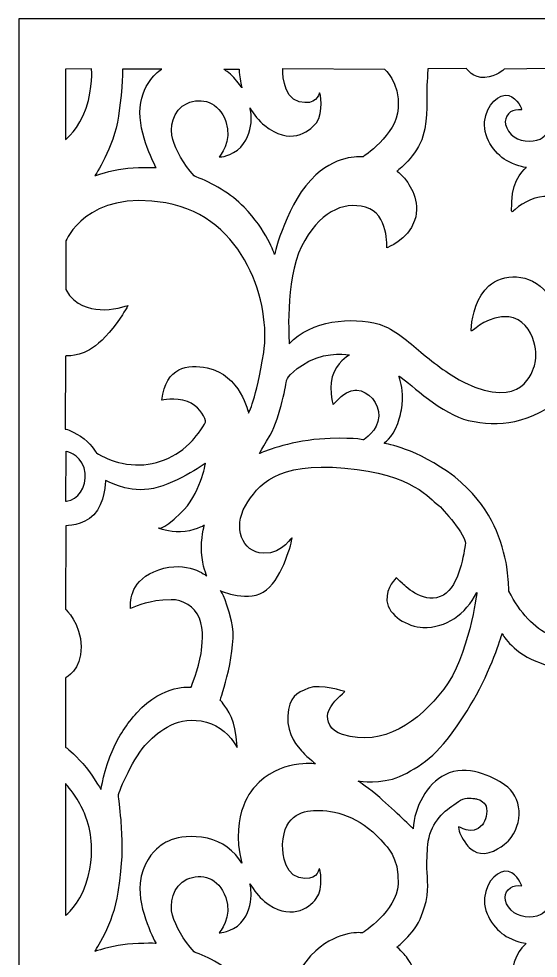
# Model space of a CAD drawing. Header units: centimetres. Extents: x 12.8 to 19.8, y -9 to 9.
# Drawn here: x 12.77 to 16.01, y 3.14 to 9 of the extents above; entities that cross this region are included whole.
import ezdxf

# ---------------------------------------------------------------- set-up
doc = ezdxf.new("R2010")
doc.units = ezdxf.units.CM
doc.header["$MEASUREMENT"] = 0
doc.layers.add('layer 1', color=7, linetype='Continuous')

msp = doc.modelspace()

# ---------------------------------------------------------------- linework, layer by layer
at = {"layer": 'layer 1', "color": 250}
for points, knots in [([(12.77323, 9.00069), (12.77323, 9.00069), (19.76844, 9.00069), (19.76844, 9.00069), (19.76844, 9.00069), (19.76844, 9.00069), (19.76844, -9.00021), (19.76844, -9.00021), (19.76844, -9.00021), (19.76844, -9.00021), (12.77323, -9.00021), (12.77323, -9.00021), (12.77323, -9.00021), (12.77323, -9.00021), (12.77323, 9.00069), (12.77323, 9.00069)], [0, 0, 0, 0, 0.2, 0.2, 0.2, 0.2, 0.4, 0.4, 0.4, 0.4, 0.6, 0.6, 0.6, 0.6, 1, 1, 1, 1]), ([(13.0651, 8.68707), (13.0651, 8.68707), (13.22758, 8.68773), (13.22758, 8.68773), (13.22758, 8.68773), (13.22758, 8.68773), (13.23799, 8.57325), (13.19297, 8.44228), (13.19297, 8.44228), (13.14795, 8.31132), (13.06588, 8.24693), (13.06519, 8.24645), (13.06519, 8.24645), (13.06519, 8.24645), (13.0651, 8.68707), (13.0651, 8.68707)], [0, 0, 0, 0, 0.2, 0.2, 0.2, 0.2, 0.4, 0.4, 0.4, 0.4, 0.6, 0.6, 0.6, 0.6, 1, 1, 1, 1]), ([(13.24878, 8.02191), (13.24806, 8.02308), (13.36501, 8.19207), (13.39498, 8.39186), (13.39498, 8.39186), (13.42495, 8.59164), (13.4194, 8.68665), (13.4194, 8.68665), (13.4194, 8.68665), (13.4194, 8.68665), (13.66595, 8.68701), (13.66595, 8.68701), (13.66595, 8.68701), (13.66595, 8.68701), (13.5464, 8.61493), (13.53081, 8.4476), (13.53081, 8.4476), (13.51522, 8.28026), (13.62985, 8.07233), (13.62985, 8.07233), (13.62985, 8.07233), (13.62985, 8.07233), (13.49557, 8.07572), (13.42365, 8.06385), (13.42365, 8.06385), (13.34851, 8.05603), (13.2495, 8.02074), (13.24878, 8.02191)], [0, 0, 0, 0, 0.125, 0.125, 0.125, 0.125, 0.25, 0.25, 0.25, 0.25, 0.375, 0.375, 0.375, 0.375, 0.5, 0.5, 0.5, 0.5, 0.625, 0.625, 0.625, 0.625, 0.75, 0.75, 0.75, 0.75, 1, 1, 1, 1]), ([(14.02354, 8.13815), (14.02354, 8.13815), (14.10947, 8.23539), (14.06547, 8.35963), (14.06547, 8.35963), (14.02147, 8.48387), (13.91336, 8.51258), (13.82313, 8.47266), (13.82313, 8.47266), (13.73289, 8.43274), (13.71269, 8.31482), (13.73348, 8.24759), (13.73348, 8.24759), (13.75428, 8.18035), (13.79927, 8.09481), (13.86754, 8.02003), (13.86754, 8.02003), (13.87106, 8.01617), (13.87579, 8.01474), (13.88054, 8.01311), (13.88054, 8.01311), (13.97657, 7.98032), (14.09933, 7.9065), (14.17918, 7.82479), (14.17918, 7.82479), (14.31949, 7.68122), (14.3694, 7.52926), (14.3694, 7.52926), (14.3694, 7.52926), (14.3694, 7.52926), (14.44607, 7.86236), (14.62764, 8.02655), (14.62764, 8.02655), (14.77344, 8.15839), (14.9194, 8.13816), (14.9194, 8.13816), (14.9194, 8.13816), (14.9194, 8.13816), (15.13138, 8.27324), (15.14082, 8.44194), (15.14082, 8.44194), (15.15025, 8.61064), (15.05568, 8.68615), (15.05568, 8.68615), (15.05568, 8.68615), (15.05568, 8.68615), (14.42031, 8.69105), (14.42031, 8.69105), (14.42031, 8.69105), (14.42031, 8.69105), (14.41343, 8.5098), (14.52214, 8.48306), (14.52214, 8.48306), (14.63085, 8.45632), (14.64486, 8.52899), (14.64926, 8.5377), (14.64926, 8.5377), (14.65367, 8.54641), (14.67891, 8.41558), (14.63048, 8.35201), (14.63048, 8.35201), (14.58204, 8.28843), (14.46171, 8.21068), (14.30793, 8.33368), (14.30793, 8.33368), (14.27001, 8.36401), (14.24173, 8.40279), (14.21607, 8.4447), (14.21607, 8.4447), (14.21607, 8.4447), (14.25918, 8.28312), (14.13769, 8.18021), (14.13769, 8.18021), (14.06778, 8.13423), (14.02354, 8.13815), (14.02354, 8.13815)], [0, 0, 0, 0, 0.05, 0.05, 0.05, 0.05, 0.1, 0.1, 0.1, 0.1, 0.15, 0.15, 0.15, 0.15, 0.2, 0.2, 0.2, 0.2, 0.25, 0.25, 0.25, 0.25, 0.3, 0.3, 0.3, 0.3, 0.35, 0.35, 0.35, 0.35, 0.4, 0.4, 0.4, 0.4, 0.45, 0.45, 0.45, 0.45, 0.5, 0.5, 0.5, 0.5, 0.55, 0.55, 0.55, 0.55, 0.6, 0.6, 0.6, 0.6, 0.65, 0.65, 0.65, 0.65, 0.7, 0.7, 0.7, 0.7, 0.75, 0.75, 0.75, 0.75, 0.8, 0.8, 0.8, 0.8, 0.85, 0.85, 0.85, 0.85, 0.9, 0.9, 0.9, 0.9, 1, 1, 1, 1]), ([(14.05354, 8.68523), (14.05354, 8.68523), (14.08748, 8.66342), (14.11437, 8.63394), (14.11437, 8.63394), (14.14127, 8.60446), (14.16558, 8.56974), (14.16558, 8.56974), (14.16558, 8.56974), (14.16558, 8.56974), (14.1535, 8.62075), (14.15031, 8.6499), (14.15031, 8.6499), (14.14711, 8.67904), (14.14747, 8.6871), (14.14747, 8.6871), (14.14747, 8.6871), (14.14747, 8.6871), (14.05354, 8.68523), (14.05354, 8.68523)], [0, 0, 0, 0, 0.1666667, 0.1666667, 0.1666667, 0.1666667, 0.3333333, 0.3333333, 0.3333333, 0.3333333, 0.5, 0.5, 0.5, 0.5, 0.6666667, 0.6666667, 0.6666667, 0.6666667, 1, 1, 1, 1]), ([(15.13299, 8.04914), (15.13299, 8.04914), (15.2607, 8.14542), (15.29557, 8.26826), (15.29557, 8.26826), (15.33043, 8.39109), (15.3161, 8.50831), (15.32023, 8.58408), (15.32023, 8.58408), (15.32436, 8.65985), (15.32573, 8.68808), (15.32573, 8.68808), (15.32573, 8.68808), (15.32573, 8.68808), (15.56791, 8.68957), (15.56791, 8.68957), (15.56791, 8.68957), (15.56791, 8.68957), (15.60815, 8.62879), (15.68151, 8.63434), (15.68151, 8.63434), (15.75488, 8.63988), (15.80277, 8.68596), (15.80277, 8.68596), (15.80277, 8.68596), (15.80277, 8.68596), (16.08485, 8.68991), (16.08485, 8.68991), (16.08485, 8.68991), (16.08485, 8.68991), (16.10595, 8.45223), (16.09295, 8.36646), (16.09295, 8.36646), (16.08392, 8.30683), (16.0647, 8.26722), (16.02675, 8.24993), (16.02675, 8.24993), (15.97459, 8.22617), (15.89076, 8.2337), (15.84669, 8.27923), (15.84669, 8.27923), (15.79475, 8.33289), (15.80082, 8.39186), (15.84228, 8.41896), (15.84228, 8.41896), (15.86045, 8.43084), (15.88469, 8.43452), (15.91211, 8.43209), (15.91211, 8.43209), (15.91211, 8.43209), (15.88846, 8.50628), (15.8304, 8.52114), (15.8304, 8.52114), (15.77234, 8.53599), (15.69209, 8.46831), (15.68041, 8.35749), (15.68041, 8.35749), (15.66874, 8.24668), (15.76005, 8.14286), (15.82898, 8.10897), (15.82898, 8.10897), (15.89791, 8.07508), (15.94086, 8.07233), (15.94086, 8.07233), (15.94086, 8.07233), (15.94086, 8.07233), (15.85298, 8.00675), (15.84969, 7.85788), (15.84969, 7.85788), (15.84804, 7.78325), (15.84371, 7.78754), (15.86994, 7.81017), (15.86994, 7.81017), (15.9824, 7.90721), (16.17417, 7.96638), (16.29771, 7.69821), (16.29771, 7.69821), (16.43844, 7.39273), (16.33098, 7.10581), (16.27911, 7.0102), (16.27911, 7.0102), (16.22724, 6.9146), (16.14981, 6.86207), (16.14981, 6.86207), (16.14981, 6.86207), (16.14981, 6.86207), (16.17401, 7.15546), (16.06849, 7.28895), (16.06849, 7.28895), (15.96298, 7.42245), (15.79229, 7.40794), (15.70701, 7.33368), (15.70701, 7.33368), (15.63143, 7.26788), (15.60323, 7.14268), (15.59843, 7.08249), (15.59843, 7.08249), (15.59808, 7.07811), (15.59468, 7.0486), (15.59883, 7.05077), (15.59883, 7.05077), (15.62095, 7.06235), (15.70456, 7.15177), (15.83063, 7.13922), (15.83063, 7.13922), (15.9167, 7.13065), (15.96756, 7.05664), (15.98831, 6.98313), (15.98831, 6.98313), (16.00497, 6.92412), (16.00017, 6.86483), (15.99405, 6.84455), (15.99405, 6.84455), (15.98029, 6.79901), (15.91604, 6.55318), (15.55415, 6.72997), (15.55415, 6.72997), (15.46839, 6.77187), (15.37267, 6.84423), (15.28294, 6.91919), (15.28294, 6.91919), (15.20593, 6.98353), (15.11884, 7.06547), (15.02116, 7.09361), (15.02116, 7.09361), (14.85286, 7.14209), (14.59373, 7.11919), (14.46104, 6.9719), (14.46104, 6.9719), (14.46104, 6.9719), (14.4313, 7.3688), (14.53773, 7.5788), (14.53773, 7.5788), (14.64415, 7.78881), (14.79279, 7.86409), (14.93775, 7.82447), (14.93775, 7.82447), (15.08271, 7.78485), (15.06987, 7.57088), (15.06987, 7.57088), (15.06987, 7.57088), (15.06987, 7.57088), (15.20221, 7.61855), (15.24352, 7.74083), (15.24352, 7.74083), (15.28484, 7.86311), (15.21032, 7.96946), (15.1793, 8.00476), (15.1793, 8.00476), (15.14827, 8.04006), (15.13299, 8.04914), (15.13299, 8.04914)], [0, 0, 0, 0, 0.025641, 0.025641, 0.025641, 0.025641, 0.0512821, 0.0512821, 0.0512821, 0.0512821, 0.0769231, 0.0769231, 0.0769231, 0.0769231, 0.1025641, 0.1025641, 0.1025641, 0.1025641, 0.1282051, 0.1282051, 0.1282051, 0.1282051, 0.1538462, 0.1538462, 0.1538462, 0.1538462, 0.1794872, 0.1794872, 0.1794872, 0.1794872, 0.2051282, 0.2051282, 0.2051282, 0.2051282, 0.2307692, 0.2307692, 0.2307692, 0.2307692, 0.2564103, 0.2564103, 0.2564103, 0.2564103, 0.2820513, 0.2820513, 0.2820513, 0.2820513, 0.3076923, 0.3076923, 0.3076923, 0.3076923, 0.3333333, 0.3333333, 0.3333333, 0.3333333, 0.3589744, 0.3589744, 0.3589744, 0.3589744, 0.3846154, 0.3846154, 0.3846154, 0.3846154, 0.4102564, 0.4102564, 0.4102564, 0.4102564, 0.4358974, 0.4358974, 0.4358974, 0.4358974, 0.4615385, 0.4615385, 0.4615385, 0.4615385, 0.4871795, 0.4871795, 0.4871795, 0.4871795, 0.5128205, 0.5128205, 0.5128205, 0.5128205, 0.5384615, 0.5384615, 0.5384615, 0.5384615, 0.5641026, 0.5641026, 0.5641026, 0.5641026, 0.5897436, 0.5897436, 0.5897436, 0.5897436, 0.6153846, 0.6153846, 0.6153846, 0.6153846, 0.6410256, 0.6410256, 0.6410256, 0.6410256, 0.6666667, 0.6666667, 0.6666667, 0.6666667, 0.6923077, 0.6923077, 0.6923077, 0.6923077, 0.7179487, 0.7179487, 0.7179487, 0.7179487, 0.7435897, 0.7435897, 0.7435897, 0.7435897, 0.7692308, 0.7692308, 0.7692308, 0.7692308, 0.7948718, 0.7948718, 0.7948718, 0.7948718, 0.8205128, 0.8205128, 0.8205128, 0.8205128, 0.8461538, 0.8461538, 0.8461538, 0.8461538, 0.8717949, 0.8717949, 0.8717949, 0.8717949, 0.8974359, 0.8974359, 0.8974359, 0.8974359, 0.9230769, 0.9230769, 0.9230769, 0.9230769, 0.9487179, 0.9487179, 0.9487179, 0.9487179, 1, 1, 1, 1]), ([(13.93882, 6.49144), (13.94435, 6.4757), (13.8819, 6.39521), (13.85717, 6.36781), (13.85717, 6.36781), (13.76012, 6.2603), (13.61576, 6.20371), (13.4745, 6.21751), (13.4745, 6.21751), (13.39304, 6.22548), (13.34344, 6.24566), (13.31177, 6.26097), (13.31177, 6.26097), (13.27752, 6.27752), (13.25692, 6.29037), (13.25692, 6.29037), (13.25692, 6.29037), (13.25692, 6.29037), (13.22145, 6.35509), (13.15784, 6.39472), (13.15784, 6.39472), (13.09422, 6.43434), (13.06364, 6.43962), (13.06364, 6.43962), (13.06364, 6.43962), (13.06364, 6.43962), (13.06509, 6.89529), (13.06509, 6.89529), (13.06509, 6.89529), (13.0651, 6.89951), (13.15263, 6.88356), (13.25184, 6.95923), (13.25184, 6.95923), (13.30192, 6.99743), (13.37434, 7.07922), (13.41949, 7.15297), (13.41949, 7.15297), (13.43213, 7.17362), (13.44605, 7.19292), (13.45378, 7.2109), (13.45378, 7.2109), (13.45378, 7.2109), (13.34806, 7.17728), (13.28078, 7.18521), (13.28078, 7.18521), (13.2135, 7.19313), (13.12871, 7.20141), (13.06607, 7.31017), (13.06607, 7.31017), (13.06591, 7.33358), (13.06611, 7.57446), (13.06593, 7.61153), (13.06593, 7.61153), (13.06593, 7.61153), (13.19391, 7.9387), (13.69151, 7.85074), (13.69151, 7.85074), (14.18912, 7.76278), (14.34811, 7.21228), (14.30163, 6.91643), (14.30163, 6.91643), (14.25514, 6.62057), (14.20673, 6.5385), (14.20673, 6.5385), (14.20673, 6.5385), (14.20673, 6.5385), (14.15609, 6.78098), (13.94912, 6.82139), (13.94912, 6.82139), (13.82482, 6.84566), (13.69395, 6.83018), (13.66509, 6.61933), (13.66509, 6.61933), (13.66509, 6.61933), (13.74721, 6.63836), (13.82538, 6.61122), (13.82538, 6.61122), (13.89251, 6.58791), (13.92665, 6.52607), (13.93882, 6.49144)], [0, 0, 0, 0, 0.047619, 0.047619, 0.047619, 0.047619, 0.0952381, 0.0952381, 0.0952381, 0.0952381, 0.1428571, 0.1428571, 0.1428571, 0.1428571, 0.1904762, 0.1904762, 0.1904762, 0.1904762, 0.2380952, 0.2380952, 0.2380952, 0.2380952, 0.2857143, 0.2857143, 0.2857143, 0.2857143, 0.3333333, 0.3333333, 0.3333333, 0.3333333, 0.3809524, 0.3809524, 0.3809524, 0.3809524, 0.4285714, 0.4285714, 0.4285714, 0.4285714, 0.4761905, 0.4761905, 0.4761905, 0.4761905, 0.5238095, 0.5238095, 0.5238095, 0.5238095, 0.5714286, 0.5714286, 0.5714286, 0.5714286, 0.6190476, 0.6190476, 0.6190476, 0.6190476, 0.6666667, 0.6666667, 0.6666667, 0.6666667, 0.7142857, 0.7142857, 0.7142857, 0.7142857, 0.7619048, 0.7619048, 0.7619048, 0.7619048, 0.8095238, 0.8095238, 0.8095238, 0.8095238, 0.8571429, 0.8571429, 0.8571429, 0.8571429, 0.9047619, 0.9047619, 0.9047619, 0.9047619, 1, 1, 1, 1]), ([(15.83003, 3.86905), (15.83003, 3.86905), (15.75424, 3.79617), (15.68087, 3.79063), (15.68087, 3.79063), (15.60751, 3.78508), (15.56727, 3.84586), (15.56727, 3.84586), (15.56727, 3.84586), (15.53444, 3.88935), (15.5214, 3.92218), (15.51646, 3.95428), (15.51646, 3.95428), (15.51431, 3.96828), (15.60046, 3.8919), (15.66597, 3.96856), (15.66597, 3.96856), (15.68592, 3.99192), (15.70235, 4.04763), (15.68916, 4.08432), (15.68916, 4.08432), (15.67789, 4.11569), (15.63882, 4.13033), (15.62996, 4.13027), (15.62996, 4.13027), (15.61721, 4.1302), (15.58263, 4.14386), (15.54329, 4.12971), (15.54329, 4.12971), (15.52465, 4.12301), (15.50928, 4.10655), (15.48911, 4.09384), (15.48911, 4.09384), (15.41704, 4.04845), (15.33897, 3.97103), (15.32509, 3.84437), (15.32509, 3.84437), (15.32509, 3.84437), (15.32371, 3.81614), (15.31958, 3.74037), (15.31958, 3.74037), (15.31662, 3.68592), (15.33144, 3.61153), (15.32243, 3.52755), (15.32243, 3.52755), (15.3189, 3.49468), (15.30473, 3.45909), (15.29492, 3.42455), (15.29492, 3.42455), (15.26006, 3.30171), (15.13235, 3.20543), (15.13235, 3.20543), (15.13235, 3.20543), (15.13235, 3.20543), (15.14763, 3.19635), (15.17865, 3.16105), (15.17865, 3.16105), (15.20968, 3.12575), (15.28419, 3.0194), (15.24288, 2.89712), (15.24288, 2.89712), (15.20157, 2.77484), (15.06922, 2.72717), (15.06922, 2.72717), (15.06922, 2.72717), (15.06922, 2.72717), (15.08207, 2.94114), (14.93711, 2.98076), (14.93711, 2.98076), (14.79214, 3.02039), (14.64351, 2.9451), (14.53708, 2.7351), (14.53708, 2.7351), (14.43066, 2.52509), (14.4604, 2.12819), (14.4604, 2.12819), (14.4604, 2.12819), (14.59309, 2.27548), (14.85222, 2.29838), (15.02052, 2.24991), (15.02052, 2.24991), (15.1182, 2.22176), (15.20529, 2.13982), (15.2823, 2.07548), (15.2823, 2.07548), (15.37203, 2.00052), (15.46774, 1.92816), (15.55351, 1.88626), (15.55351, 1.88626), (15.9154, 1.70947), (15.97965, 1.9553), (15.99341, 2.00084), (15.99341, 2.00084), (15.99953, 2.02112), (16.00433, 2.08041), (15.98767, 2.13942), (15.98767, 2.13942), (15.96692, 2.21293), (15.91605, 2.28694), (15.82999, 2.29551), (15.82999, 2.29551), (15.70391, 2.30806), (15.62031, 2.21864), (15.59819, 2.20706), (15.59819, 2.20706), (15.59404, 2.20489), (15.59744, 2.2344), (15.59779, 2.23879), (15.59779, 2.23879), (15.60259, 2.29897), (15.63079, 2.42417), (15.70637, 2.48997), (15.70637, 2.48997), (15.79165, 2.56423), (15.96233, 2.57874), (16.06785, 2.44524), (16.06785, 2.44524), (16.17337, 2.31175), (16.14917, 2.01836), (16.14917, 2.01836), (16.14917, 2.01836), (16.14917, 2.01836), (16.22659, 2.07089), (16.27846, 2.16649), (16.27846, 2.16649), (16.33033, 2.2621), (16.4378, 2.54902), (16.29707, 2.8545), (16.29707, 2.8545), (16.17353, 3.12267), (15.98175, 3.06351), (15.8693, 2.96646), (15.8693, 2.96646), (15.84307, 2.94383), (15.8474, 2.93954), (15.84905, 3.01417), (15.84905, 3.01417), (15.85234, 3.16304), (15.94022, 3.22862), (15.94022, 3.22862), (15.94022, 3.22862), (15.94022, 3.22862), (15.89727, 3.23137), (15.82833, 3.26526), (15.82833, 3.26526), (15.7594, 3.29915), (15.6681, 3.40297), (15.67977, 3.51378), (15.67977, 3.51378), (15.69144, 3.6246), (15.7717, 3.69228), (15.82975, 3.67743), (15.82975, 3.67743), (15.88781, 3.66257), (15.91147, 3.58838), (15.91147, 3.58838), (15.91147, 3.58838), (15.88404, 3.59081), (15.85981, 3.58713), (15.84164, 3.57525), (15.84164, 3.57525), (15.80018, 3.54815), (15.79411, 3.48918), (15.84605, 3.43552), (15.84605, 3.43552), (15.89012, 3.38999), (15.97394, 3.38246), (16.02611, 3.40622), (16.02611, 3.40622), (16.06406, 3.42351), (16.08328, 3.46312), (16.09231, 3.52275), (16.09231, 3.52275), (16.10531, 3.60852), (16.08285, 3.88597), (16.08285, 3.88597), (16.08285, 3.88597), (16.07419, 4.13911), (16.052, 4.38507), (16.29929, 4.57731), (16.29929, 4.57731), (16.57453, 4.79128), (17.09811, 4.70146), (17.14093, 4.69354), (17.14093, 4.69354), (17.18374, 4.68561), (17.15805, 4.62882), (17.08098, 4.83354), (17.08098, 4.83354), (17.00392, 5.03826), (17.11592, 5.1002), (17.06088, 5.06009), (17.06088, 5.06009), (17.00584, 5.01997), (16.93704, 5.017), (16.85999, 5.0274), (16.85999, 5.0274), (16.78293, 5.0378), (16.69035, 5.14782), (16.69035, 5.14782), (16.69035, 5.14782), (16.69035, 5.14782), (16.86934, 5.16479), (17.00189, 5.27128), (17.00189, 5.27128), (17.14037, 5.38254), (17.20509, 5.54704), (17.22098, 5.69458), (17.22098, 5.69458), (17.254, 6.00124), (17.11969, 6.19618), (16.97878, 6.30553), (16.97878, 6.30553), (16.83786, 6.41489), (16.49913, 6.41008), (16.43007, 6.24475), (16.43007, 6.24475), (16.36101, 6.07941), (16.47001, 5.97817), (16.56813, 5.98312), (16.56813, 5.98312), (16.66626, 5.98808), (16.73504, 6.0762), (16.73137, 6.06135), (16.73137, 6.06135), (16.7277, 6.04649), (16.66809, 5.8554), (16.58097, 5.82173), (16.58097, 5.82173), (16.49385, 5.78807), (16.38514, 5.82196), (16.27255, 5.9618), (16.27255, 5.9618), (16.15997, 6.10164), (16.11882, 6.35172), (16.27295, 6.52492), (16.27295, 6.52492), (16.42707, 6.69812), (16.73334, 6.62081), (16.73334, 6.62081), (16.73334, 6.62081), (16.73334, 6.62081), (16.65627, 6.7105), (16.70231, 6.85531), (16.70231, 6.85531), (16.74836, 7.00012), (16.89148, 7.06928), (16.89148, 7.06928), (16.89148, 7.06928), (16.89148, 7.06928), (16.81642, 7.01417), (16.85545, 6.83586), (16.85545, 6.83586), (16.89448, 6.65755), (17.06151, 6.72415), (17.13415, 6.75742), (17.13415, 6.75742), (17.20678, 6.79069), (17.38192, 7.0036), (17.22656, 7.1436), (17.22656, 7.1436), (17.0712, 7.28361), (16.96557, 7.30873), (16.79383, 7.25168), (16.79383, 7.25168), (16.62209, 7.19462), (16.40572, 6.8319), (16.18369, 6.64963), (16.18369, 6.64963), (15.96166, 6.46736), (15.76899, 6.45151), (15.57815, 6.49311), (15.57815, 6.49311), (15.4205, 6.52748), (15.21527, 6.72241), (15.15781, 6.7625), (15.15781, 6.7625), (15.14572, 6.77094), (15.14397, 6.77348), (15.14637, 6.76515), (15.14637, 6.76515), (15.1582, 6.72397), (15.17502, 6.69017), (15.16491, 6.58846), (15.16491, 6.58846), (15.16108, 6.54987), (15.15073, 6.51093), (15.1379, 6.47471), (15.1379, 6.47471), (15.10332, 6.37705), (15.04542, 6.35276), (15.05552, 6.34983), (15.05552, 6.34983), (15.06737, 6.3464), (15.24891, 6.32322), (15.49477, 6.1415), (15.49477, 6.1415), (15.71839, 5.95207), (15.77322, 5.7827), (15.81508, 5.60587), (15.81508, 5.60587), (15.82142, 5.5791), (15.82648, 5.50844), (15.83005, 5.46396), (15.83005, 5.46396), (15.8314, 5.44722), (15.82913, 5.43365), (15.83179, 5.4284), (15.83179, 5.4284), (15.90258, 5.28902), (15.98956, 5.19842), (16.08897, 5.15088), (16.08897, 5.15088), (16.16188, 5.11603), (16.26906, 5.08954), (16.33772, 5.146), (16.33772, 5.146), (16.40561, 5.2018), (16.43533, 5.30633), (16.4189, 5.39359), (16.4189, 5.39359), (16.41196, 5.43043), (16.39892, 5.4677), (16.37549, 5.49014), (16.37549, 5.49014), (16.27838, 5.58313), (16.14134, 5.46889), (16.12618, 5.45664), (16.12618, 5.45664), (16.11901, 5.45086), (16.11419, 5.46079), (16.10809, 5.48245), (16.10809, 5.48245), (16.10254, 5.50218), (16.09225, 5.53132), (16.09351, 5.57271), (16.09351, 5.57271), (16.09987, 5.78162), (16.29694, 5.82757), (16.37402, 5.82612), (16.37402, 5.82612), (16.59073, 5.82204), (16.73151, 5.63215), (16.68264, 5.40099), (16.68264, 5.40099), (16.64622, 5.22871), (16.57662, 5.12652), (16.50237, 5.05631), (16.50237, 5.05631), (16.42811, 4.98609), (16.34445, 4.94108), (16.22807, 4.94041), (16.22807, 4.94041), (16.13369, 4.93987), (16.05978, 4.96568), (15.99961, 4.99039), (15.99961, 4.99039), (15.84279, 5.05479), (15.78987, 5.16332), (15.78987, 5.16332), (15.78987, 5.16332), (15.78987, 5.16332), (15.73519, 4.97289), (15.62913, 4.78036), (15.62913, 4.78036), (15.5295, 4.59951), (15.41066, 4.43273), (15.28797, 4.3491), (15.28797, 4.3491), (15.22623, 4.30702), (15.16296, 4.27042), (15.10558, 4.25478), (15.10558, 4.25478), (14.97933, 4.22037), (14.88154, 4.24559), (14.891, 4.24151), (14.891, 4.24151), (14.89654, 4.23912), (14.9597, 4.19678), (15.02546, 4.13953), (15.02546, 4.13953), (15.12307, 4.05456), (15.2342, 3.94429), (15.2342, 3.94429), (15.2342, 3.94429), (15.24071, 4.07783), (15.32093, 4.22652), (15.43321, 4.28176), (15.43321, 4.28176), (15.57236, 4.35021), (15.72842, 4.27015), (15.80454, 4.21856), (15.80454, 4.21856), (15.9166, 4.14261), (15.92472, 3.97935), (15.83009, 3.86912), (15.83009, 3.86912), (15.83009, 3.86912), (15.83003, 3.86905), (15.83003, 3.86905)], [0, 0, 0, 0, 0.009901, 0.009901, 0.009901, 0.009901, 0.019802, 0.019802, 0.019802, 0.019802, 0.029703, 0.029703, 0.029703, 0.029703, 0.039604, 0.039604, 0.039604, 0.039604, 0.049505, 0.049505, 0.049505, 0.049505, 0.0594059, 0.0594059, 0.0594059, 0.0594059, 0.0693069, 0.0693069, 0.0693069, 0.0693069, 0.0792079, 0.0792079, 0.0792079, 0.0792079, 0.0891089, 0.0891089, 0.0891089, 0.0891089, 0.0990099, 0.0990099, 0.0990099, 0.0990099, 0.1089109, 0.1089109, 0.1089109, 0.1089109, 0.1188119, 0.1188119, 0.1188119, 0.1188119, 0.1287129, 0.1287129, 0.1287129, 0.1287129, 0.1386139, 0.1386139, 0.1386139, 0.1386139, 0.1485149, 0.1485149, 0.1485149, 0.1485149, 0.1584158, 0.1584158, 0.1584158, 0.1584158, 0.1683168, 0.1683168, 0.1683168, 0.1683168, 0.1782178, 0.1782178, 0.1782178, 0.1782178, 0.1881188, 0.1881188, 0.1881188, 0.1881188, 0.1980198, 0.1980198, 0.1980198, 0.1980198, 0.2079208, 0.2079208, 0.2079208, 0.2079208, 0.2178218, 0.2178218, 0.2178218, 0.2178218, 0.2277228, 0.2277228, 0.2277228, 0.2277228, 0.2376238, 0.2376238, 0.2376238, 0.2376238, 0.2475248, 0.2475248, 0.2475248, 0.2475248, 0.2574257, 0.2574257, 0.2574257, 0.2574257, 0.2673267, 0.2673267, 0.2673267, 0.2673267, 0.2772277, 0.2772277, 0.2772277, 0.2772277, 0.2871287, 0.2871287, 0.2871287, 0.2871287, 0.2970297, 0.2970297, 0.2970297, 0.2970297, 0.3069307, 0.3069307, 0.3069307, 0.3069307, 0.3168317, 0.3168317, 0.3168317, 0.3168317, 0.3267327, 0.3267327, 0.3267327, 0.3267327, 0.3366337, 0.3366337, 0.3366337, 0.3366337, 0.3465347, 0.3465347, 0.3465347, 0.3465347, 0.3564356, 0.3564356, 0.3564356, 0.3564356, 0.3663366, 0.3663366, 0.3663366, 0.3663366, 0.3762376, 0.3762376, 0.3762376, 0.3762376, 0.3861386, 0.3861386, 0.3861386, 0.3861386, 0.3960396, 0.3960396, 0.3960396, 0.3960396, 0.4059406, 0.4059406, 0.4059406, 0.4059406, 0.4158416, 0.4158416, 0.4158416, 0.4158416, 0.4257426, 0.4257426, 0.4257426, 0.4257426, 0.4356436, 0.4356436, 0.4356436, 0.4356436, 0.4455446, 0.4455446, 0.4455446, 0.4455446, 0.4554455, 0.4554455, 0.4554455, 0.4554455, 0.4653465, 0.4653465, 0.4653465, 0.4653465, 0.4752475, 0.4752475, 0.4752475, 0.4752475, 0.4851485, 0.4851485, 0.4851485, 0.4851485, 0.4950495, 0.4950495, 0.4950495, 0.4950495, 0.5049505, 0.5049505, 0.5049505, 0.5049505, 0.5148515, 0.5148515, 0.5148515, 0.5148515, 0.5247525, 0.5247525, 0.5247525, 0.5247525, 0.5346535, 0.5346535, 0.5346535, 0.5346535, 0.5445545, 0.5445545, 0.5445545, 0.5445545, 0.5544554, 0.5544554, 0.5544554, 0.5544554, 0.5643564, 0.5643564, 0.5643564, 0.5643564, 0.5742574, 0.5742574, 0.5742574, 0.5742574, 0.5841584, 0.5841584, 0.5841584, 0.5841584, 0.5940594, 0.5940594, 0.5940594, 0.5940594, 0.6039604, 0.6039604, 0.6039604, 0.6039604, 0.6138614, 0.6138614, 0.6138614, 0.6138614, 0.6237624, 0.6237624, 0.6237624, 0.6237624, 0.6336634, 0.6336634, 0.6336634, 0.6336634, 0.6435644, 0.6435644, 0.6435644, 0.6435644, 0.6534653, 0.6534653, 0.6534653, 0.6534653, 0.6633663, 0.6633663, 0.6633663, 0.6633663, 0.6732673, 0.6732673, 0.6732673, 0.6732673, 0.6831683, 0.6831683, 0.6831683, 0.6831683, 0.6930693, 0.6930693, 0.6930693, 0.6930693, 0.7029703, 0.7029703, 0.7029703, 0.7029703, 0.7128713, 0.7128713, 0.7128713, 0.7128713, 0.7227723, 0.7227723, 0.7227723, 0.7227723, 0.7326733, 0.7326733, 0.7326733, 0.7326733, 0.7425743, 0.7425743, 0.7425743, 0.7425743, 0.7524752, 0.7524752, 0.7524752, 0.7524752, 0.7623762, 0.7623762, 0.7623762, 0.7623762, 0.7722772, 0.7722772, 0.7722772, 0.7722772, 0.7821782, 0.7821782, 0.7821782, 0.7821782, 0.7920792, 0.7920792, 0.7920792, 0.7920792, 0.8019802, 0.8019802, 0.8019802, 0.8019802, 0.8118812, 0.8118812, 0.8118812, 0.8118812, 0.8217822, 0.8217822, 0.8217822, 0.8217822, 0.8316832, 0.8316832, 0.8316832, 0.8316832, 0.8415842, 0.8415842, 0.8415842, 0.8415842, 0.8514851, 0.8514851, 0.8514851, 0.8514851, 0.8613861, 0.8613861, 0.8613861, 0.8613861, 0.8712871, 0.8712871, 0.8712871, 0.8712871, 0.8811881, 0.8811881, 0.8811881, 0.8811881, 0.8910891, 0.8910891, 0.8910891, 0.8910891, 0.9009901, 0.9009901, 0.9009901, 0.9009901, 0.9108911, 0.9108911, 0.9108911, 0.9108911, 0.9207921, 0.9207921, 0.9207921, 0.9207921, 0.9306931, 0.9306931, 0.9306931, 0.9306931, 0.9405941, 0.9405941, 0.9405941, 0.9405941, 0.950495, 0.950495, 0.950495, 0.950495, 0.960396, 0.960396, 0.960396, 0.960396, 0.970297, 0.970297, 0.970297, 0.970297, 0.980198, 0.980198, 0.980198, 0.980198, 1, 1, 1, 1]), ([(14.73407, 6.59217), (14.73407, 6.59217), (14.70043, 6.71699), (14.7408, 6.79624), (14.7408, 6.79624), (14.78117, 6.87548), (14.83744, 6.9019), (14.83744, 6.9019), (14.83744, 6.9019), (14.83744, 6.9019), (14.70532, 6.92699), (14.58421, 6.86228), (14.58421, 6.86228), (14.46311, 6.79756), (14.44547, 6.74906), (14.44389, 6.74227), (14.44389, 6.74227), (14.44232, 6.73547), (14.40862, 6.51752), (14.34188, 6.40164), (14.34188, 6.40164), (14.27514, 6.28576), (14.27138, 6.28352), (14.279, 6.28809), (14.279, 6.28809), (14.28661, 6.29266), (14.45718, 6.36221), (14.64949, 6.37658), (14.64949, 6.37658), (14.8418, 6.39096), (14.92474, 6.37226), (14.92474, 6.37226), (14.92474, 6.37226), (14.92474, 6.37226), (15.01577, 6.42736), (15.0199, 6.51948), (15.0199, 6.51948), (15.02348, 6.59947), (14.95514, 6.67933), (14.88185, 6.68171), (14.88185, 6.68171), (14.85475, 6.68259), (14.81629, 6.67468), (14.76734, 6.62567), (14.76734, 6.62567), (14.73613, 6.59436), (14.73407, 6.59217), (14.73407, 6.59217)], [0, 0, 0, 0, 0.0769231, 0.0769231, 0.0769231, 0.0769231, 0.1538462, 0.1538462, 0.1538462, 0.1538462, 0.2307692, 0.2307692, 0.2307692, 0.2307692, 0.3076923, 0.3076923, 0.3076923, 0.3076923, 0.3846154, 0.3846154, 0.3846154, 0.3846154, 0.4615385, 0.4615385, 0.4615385, 0.4615385, 0.5384615, 0.5384615, 0.5384615, 0.5384615, 0.6153846, 0.6153846, 0.6153846, 0.6153846, 0.6923077, 0.6923077, 0.6923077, 0.6923077, 0.7692308, 0.7692308, 0.7692308, 0.7692308, 0.8461538, 0.8461538, 0.8461538, 0.8461538, 1, 1, 1, 1]), ([(13.06509, 5.98971), (13.06509, 5.98971), (13.06609, 6.30094), (13.06609, 6.30094), (13.06609, 6.30094), (13.06609, 6.30094), (13.15317, 6.28689), (13.18019, 6.19828), (13.18019, 6.19828), (13.20721, 6.10966), (13.16119, 6.01597), (13.09789, 5.9965), (13.09789, 5.9965), (13.06717, 5.98699), (13.06509, 5.98971), (13.06509, 5.98971)], [0, 0, 0, 0, 0.2, 0.2, 0.2, 0.2, 0.4, 0.4, 0.4, 0.4, 0.6, 0.6, 0.6, 0.6, 1, 1, 1, 1]), ([(13.0654, 4.45414), (13.0654, 4.45414), (13.06487, 4.88637), (13.06487, 4.88637), (13.06487, 4.88637), (13.06487, 4.88637), (13.16518, 4.93524), (13.16273, 5.08053), (13.16273, 5.08053), (13.16028, 5.22582), (13.06487, 5.31563), (13.06487, 5.31563), (13.06487, 5.31563), (13.06487, 5.31563), (13.06613, 5.83588), (13.06613, 5.83588), (13.06613, 5.83588), (13.06613, 5.83588), (13.17499, 5.83361), (13.24194, 5.90391), (13.24194, 5.90391), (13.30888, 5.97421), (13.3153, 6.11878), (13.3153, 6.11878), (13.3153, 6.11878), (13.3153, 6.11878), (13.43654, 6.0457), (13.5851, 6.06352), (13.5851, 6.06352), (13.73367, 6.08135), (13.93835, 6.22631), (13.93835, 6.22631), (13.93835, 6.22631), (13.93835, 6.22631), (13.90657, 6.03012), (13.78319, 5.91382), (13.78319, 5.91382), (13.65981, 5.79751), (13.64563, 5.82114), (13.64563, 5.82114), (13.64563, 5.82114), (13.64563, 5.82114), (13.70819, 5.79463), (13.78209, 5.79737), (13.78209, 5.79737), (13.86223, 5.80035), (13.93154, 5.83803), (13.93154, 5.83803), (13.93154, 5.83803), (13.93154, 5.83803), (13.90767, 5.75551), (13.9135, 5.66884), (13.9135, 5.66884), (13.91932, 5.58217), (13.94647, 5.52151), (13.94647, 5.52151), (13.94647, 5.52151), (13.94647, 5.52151), (13.8228, 5.62271), (13.64673, 5.56093), (13.64673, 5.56093), (13.47065, 5.49914), (13.46803, 5.37228), (13.47057, 5.32019), (13.47057, 5.32019), (13.52466, 5.33759), (13.57502, 5.36914), (13.72368, 5.37411), (13.72368, 5.37411), (13.79568, 5.37652), (13.87033, 5.33058), (13.90004, 5.25982), (13.90004, 5.25982), (13.93166, 5.18449), (13.91735, 5.08483), (13.91057, 5.03854), (13.91057, 5.03854), (13.89685, 4.94487), (13.84784, 4.82689), (13.84784, 4.82689), (13.84784, 4.82689), (13.84784, 4.82689), (13.67897, 4.85335), (13.51015, 4.66844), (13.51015, 4.66844), (13.44716, 4.59944), (13.3955, 4.51951), (13.36114, 4.44098), (13.36114, 4.44098), (13.30341, 4.30906), (13.28628, 4.189), (13.28628, 4.189), (13.28628, 4.189), (13.28628, 4.189), (13.22781, 4.28764), (13.17286, 4.35087), (13.17286, 4.35087), (13.11747, 4.41316), (13.0654, 4.45414), (13.0654, 4.45414)], [0, 0, 0, 0, 0.0384615, 0.0384615, 0.0384615, 0.0384615, 0.0769231, 0.0769231, 0.0769231, 0.0769231, 0.1153846, 0.1153846, 0.1153846, 0.1153846, 0.1538462, 0.1538462, 0.1538462, 0.1538462, 0.1923077, 0.1923077, 0.1923077, 0.1923077, 0.2307692, 0.2307692, 0.2307692, 0.2307692, 0.2692308, 0.2692308, 0.2692308, 0.2692308, 0.3076923, 0.3076923, 0.3076923, 0.3076923, 0.3461538, 0.3461538, 0.3461538, 0.3461538, 0.3846154, 0.3846154, 0.3846154, 0.3846154, 0.4230769, 0.4230769, 0.4230769, 0.4230769, 0.4615385, 0.4615385, 0.4615385, 0.4615385, 0.5, 0.5, 0.5, 0.5, 0.5384615, 0.5384615, 0.5384615, 0.5384615, 0.5769231, 0.5769231, 0.5769231, 0.5769231, 0.6153846, 0.6153846, 0.6153846, 0.6153846, 0.6538462, 0.6538462, 0.6538462, 0.6538462, 0.6923077, 0.6923077, 0.6923077, 0.6923077, 0.7307692, 0.7307692, 0.7307692, 0.7307692, 0.7692308, 0.7692308, 0.7692308, 0.7692308, 0.8076923, 0.8076923, 0.8076923, 0.8076923, 0.8461538, 0.8461538, 0.8461538, 0.8461538, 0.8846154, 0.8846154, 0.8846154, 0.8846154, 0.9230769, 0.9230769, 0.9230769, 0.9230769, 1, 1, 1, 1]), ([(13.41822, 3.84026), (13.41822, 3.84026), (13.4243, 3.74793), (13.39433, 3.54815), (13.39433, 3.54815), (13.36437, 3.34836), (13.24742, 3.17937), (13.24814, 3.1782), (13.24814, 3.1782), (13.24885, 3.17703), (13.34787, 3.21232), (13.42301, 3.22014), (13.42301, 3.22014), (13.49493, 3.23201), (13.62921, 3.22862), (13.62921, 3.22862), (13.62921, 3.22862), (13.62921, 3.22862), (13.51458, 3.43655), (13.53017, 3.60389), (13.53017, 3.60389), (13.54186, 3.72939), (13.61204, 3.80131), (13.64639, 3.82942), (13.64639, 3.82942), (13.65106, 3.83324), (13.74859, 3.92702), (13.95076, 3.8844), (13.95076, 3.8844), (14.04029, 3.86553), (14.11912, 3.80573), (14.16462, 3.72885), (14.16462, 3.72885), (14.08488, 4.04782), (14.24416, 4.20405), (14.24416, 4.20405), (14.24416, 4.20405), (14.39828, 4.38234), (14.62487, 4.34939), (14.62487, 4.34939), (14.62487, 4.34939), (14.62487, 4.34939), (14.55242, 4.41078), (14.53683, 4.43058), (14.53683, 4.43058), (14.52124, 4.45038), (14.44353, 4.52844), (14.4521, 4.64863), (14.4521, 4.64863), (14.46066, 4.76882), (14.50436, 4.79128), (14.58043, 4.82153), (14.58043, 4.82153), (14.6565, 4.85179), (14.80707, 4.80023), (14.80707, 4.80023), (14.80707, 4.80023), (14.77062, 4.76403), (14.71627, 4.72387), (14.70281, 4.66608), (14.70281, 4.66608), (14.69167, 4.61819), (14.71344, 4.55689), (14.79275, 4.53268), (14.79275, 4.53268), (15.05063, 4.45394), (15.26775, 4.61109), (15.42481, 4.815), (15.42481, 4.815), (15.58187, 5.01892), (15.63199, 5.41835), (15.63199, 5.41835), (15.63199, 5.41835), (15.56061, 5.2827), (15.44207, 5.19727), (15.29525, 5.20091), (15.29525, 5.20091), (15.1995, 5.20329), (15.07735, 5.27814), (15.07075, 5.36607), (15.07075, 5.36607), (15.06415, 5.45399), (15.1289, 5.51029), (15.1289, 5.51029), (15.1289, 5.51029), (15.1289, 5.51029), (15.14245, 5.49841), (15.16784, 5.47465), (15.16784, 5.47465), (15.19324, 5.45088), (15.30921, 5.33846), (15.42349, 5.40336), (15.42349, 5.40336), (15.5217, 5.45912), (15.55314, 5.66932), (15.56004, 5.72733), (15.56004, 5.72733), (15.56512, 5.77013), (15.42009, 5.94577), (15.38689, 5.96796), (15.38689, 5.96796), (15.34065, 5.99887), (15.23717, 6.15814), (14.80782, 6.19618), (14.80782, 6.19618), (14.37847, 6.23422), (14.26618, 6.09192), (14.18754, 5.95947), (14.18754, 5.95947), (14.10891, 5.82703), (14.16584, 5.67092), (14.29796, 5.66432), (14.29796, 5.66432), (14.43008, 5.65771), (14.47867, 5.78115), (14.47834, 5.75809), (14.47834, 5.75809), (14.47801, 5.73504), (14.4225, 5.52104), (14.31902, 5.43546), (14.31902, 5.43546), (14.21554, 5.34988), (14.03059, 5.43071), (14.03059, 5.43071), (14.03059, 5.43071), (14.03059, 5.43071), (14.05921, 5.40693), (14.10104, 5.24053), (14.10104, 5.24053), (14.14288, 5.07412), (14.03002, 4.74626), (14.03002, 4.74626), (14.03002, 4.74626), (14.03002, 4.74626), (14.04167, 4.73927), (14.08634, 4.66798), (14.08634, 4.66798), (14.131, 4.59669), (14.13548, 4.45245), (14.13548, 4.45245), (14.13548, 4.45245), (14.09015, 4.53072), (14.0296, 4.58795), (13.94421, 4.60993), (13.94421, 4.60993), (13.76533, 4.65598), (13.6525, 4.55645), (13.57407, 4.47919), (13.57407, 4.47919), (13.49563, 4.40194), (13.39516, 4.17843), (13.39516, 4.15069), (13.39516, 4.15069), (13.39516, 4.13769), (13.40573, 4.06986), (13.41111, 4.00019), (13.41111, 4.00019), (13.41518, 3.94759), (13.41776, 3.89394), (13.41822, 3.84109), (13.41822, 3.84109), (13.41822, 3.84081), (13.41822, 3.84053), (13.41822, 3.84026), (13.41822, 3.84026), (13.41822, 3.84026), (13.41822, 3.84026), (13.41822, 3.84026)], [0, 0, 0, 0, 0.0232558, 0.0232558, 0.0232558, 0.0232558, 0.0465116, 0.0465116, 0.0465116, 0.0465116, 0.0697674, 0.0697674, 0.0697674, 0.0697674, 0.0930233, 0.0930233, 0.0930233, 0.0930233, 0.1162791, 0.1162791, 0.1162791, 0.1162791, 0.1395349, 0.1395349, 0.1395349, 0.1395349, 0.1627907, 0.1627907, 0.1627907, 0.1627907, 0.1860465, 0.1860465, 0.1860465, 0.1860465, 0.2093023, 0.2093023, 0.2093023, 0.2093023, 0.2325581, 0.2325581, 0.2325581, 0.2325581, 0.255814, 0.255814, 0.255814, 0.255814, 0.2790698, 0.2790698, 0.2790698, 0.2790698, 0.3023256, 0.3023256, 0.3023256, 0.3023256, 0.3255814, 0.3255814, 0.3255814, 0.3255814, 0.3488372, 0.3488372, 0.3488372, 0.3488372, 0.372093, 0.372093, 0.372093, 0.372093, 0.3953488, 0.3953488, 0.3953488, 0.3953488, 0.4186047, 0.4186047, 0.4186047, 0.4186047, 0.4418605, 0.4418605, 0.4418605, 0.4418605, 0.4651163, 0.4651163, 0.4651163, 0.4651163, 0.4883721, 0.4883721, 0.4883721, 0.4883721, 0.5116279, 0.5116279, 0.5116279, 0.5116279, 0.5348837, 0.5348837, 0.5348837, 0.5348837, 0.5581395, 0.5581395, 0.5581395, 0.5581395, 0.5813953, 0.5813953, 0.5813953, 0.5813953, 0.6046512, 0.6046512, 0.6046512, 0.6046512, 0.627907, 0.627907, 0.627907, 0.627907, 0.6511628, 0.6511628, 0.6511628, 0.6511628, 0.6744186, 0.6744186, 0.6744186, 0.6744186, 0.6976744, 0.6976744, 0.6976744, 0.6976744, 0.7209302, 0.7209302, 0.7209302, 0.7209302, 0.744186, 0.744186, 0.744186, 0.744186, 0.7674419, 0.7674419, 0.7674419, 0.7674419, 0.7906977, 0.7906977, 0.7906977, 0.7906977, 0.8139535, 0.8139535, 0.8139535, 0.8139535, 0.8372093, 0.8372093, 0.8372093, 0.8372093, 0.8604651, 0.8604651, 0.8604651, 0.8604651, 0.8837209, 0.8837209, 0.8837209, 0.8837209, 0.9069767, 0.9069767, 0.9069767, 0.9069767, 0.9302326, 0.9302326, 0.9302326, 0.9302326, 0.9534884, 0.9534884, 0.9534884, 0.9534884, 1, 1, 1, 1]), ([(13.06445, 3.84336), (13.06445, 3.84336), (13.06425, 4.22601), (13.06425, 4.22601), (13.06425, 4.22601), (13.06425, 4.22867), (13.10339, 4.18152), (13.13767, 4.12799), (13.13767, 4.12799), (13.16148, 4.09081), (13.18136, 4.04551), (13.19215, 4.01716), (13.19215, 4.01716), (13.21605, 3.95438), (13.22268, 3.9057), (13.22693, 3.84402), (13.22693, 3.84402), (13.22693, 3.84402), (13.23735, 3.72954), (13.19233, 3.59857), (13.19233, 3.59857), (13.14731, 3.46761), (13.06524, 3.40323), (13.06455, 3.40274), (13.06455, 3.40274), (13.06455, 3.40274), (13.06445, 3.84336), (13.06445, 3.84336)], [0, 0, 0, 0, 0.125, 0.125, 0.125, 0.125, 0.25, 0.25, 0.25, 0.25, 0.375, 0.375, 0.375, 0.375, 0.5, 0.5, 0.5, 0.5, 0.625, 0.625, 0.625, 0.625, 0.75, 0.75, 0.75, 0.75, 1, 1, 1, 1]), ([(14.0229, 3.29444), (14.0229, 3.29444), (14.10883, 3.39168), (14.06483, 3.51592), (14.06483, 3.51592), (14.02083, 3.64016), (13.91272, 3.66887), (13.82248, 3.62895), (13.82248, 3.62895), (13.73225, 3.58903), (13.71205, 3.47111), (13.73284, 3.40388), (13.73284, 3.40388), (13.75363, 3.33665), (13.79863, 3.2511), (13.86689, 3.17632), (13.86689, 3.17632), (13.87042, 3.17246), (13.87514, 3.17103), (13.87989, 3.16941), (13.87989, 3.16941), (13.97592, 3.13661), (14.09869, 3.06279), (14.17853, 2.98108), (14.17853, 2.98108), (14.31884, 2.83752), (14.36876, 2.68555), (14.36876, 2.68555), (14.36876, 2.68555), (14.36876, 2.68555), (14.44542, 3.01865), (14.627, 3.18284), (14.627, 3.18284), (14.77279, 3.31468), (14.91876, 3.29445), (14.91876, 3.29445), (14.91876, 3.29445), (14.91876, 3.29445), (15.13074, 3.42953), (15.14018, 3.59823), (15.14018, 3.59823), (15.14961, 3.76693), (15.05843, 3.84519), (15.05843, 3.84519), (15.05843, 3.84519), (14.92748, 4.00606), (14.76835, 4.05818), (14.64756, 4.05911), (14.64756, 4.05911), (14.55656, 4.05981), (14.42941, 4.04132), (14.41967, 3.84734), (14.41967, 3.84734), (14.41967, 3.84734), (14.41279, 3.66609), (14.5215, 3.63935), (14.5215, 3.63935), (14.6302, 3.61261), (14.64422, 3.68528), (14.64862, 3.69399), (14.64862, 3.69399), (14.65302, 3.7027), (14.67827, 3.57188), (14.62983, 3.5083), (14.62983, 3.5083), (14.5814, 3.44472), (14.46107, 3.36697), (14.30728, 3.48997), (14.30728, 3.48997), (14.26937, 3.5203), (14.24109, 3.55909), (14.21542, 3.60099), (14.21542, 3.60099), (14.21542, 3.60099), (14.25854, 3.43941), (14.13705, 3.33651), (14.13705, 3.33651), (14.06713, 3.29052), (14.0229, 3.29444), (14.0229, 3.29444)], [0, 0, 0, 0, 0.047619, 0.047619, 0.047619, 0.047619, 0.0952381, 0.0952381, 0.0952381, 0.0952381, 0.1428571, 0.1428571, 0.1428571, 0.1428571, 0.1904762, 0.1904762, 0.1904762, 0.1904762, 0.2380952, 0.2380952, 0.2380952, 0.2380952, 0.2857143, 0.2857143, 0.2857143, 0.2857143, 0.3333333, 0.3333333, 0.3333333, 0.3333333, 0.3809524, 0.3809524, 0.3809524, 0.3809524, 0.4285714, 0.4285714, 0.4285714, 0.4285714, 0.4761905, 0.4761905, 0.4761905, 0.4761905, 0.5238095, 0.5238095, 0.5238095, 0.5238095, 0.5714286, 0.5714286, 0.5714286, 0.5714286, 0.6190476, 0.6190476, 0.6190476, 0.6190476, 0.6666667, 0.6666667, 0.6666667, 0.6666667, 0.7142857, 0.7142857, 0.7142857, 0.7142857, 0.7619048, 0.7619048, 0.7619048, 0.7619048, 0.8095238, 0.8095238, 0.8095238, 0.8095238, 0.8571429, 0.8571429, 0.8571429, 0.8571429, 0.9047619, 0.9047619, 0.9047619, 0.9047619, 1, 1, 1, 1])]:
    msp.add_open_spline(points, degree=3, knots=knots, dxfattribs=at)

doc.saveas('drawing.dxf')
